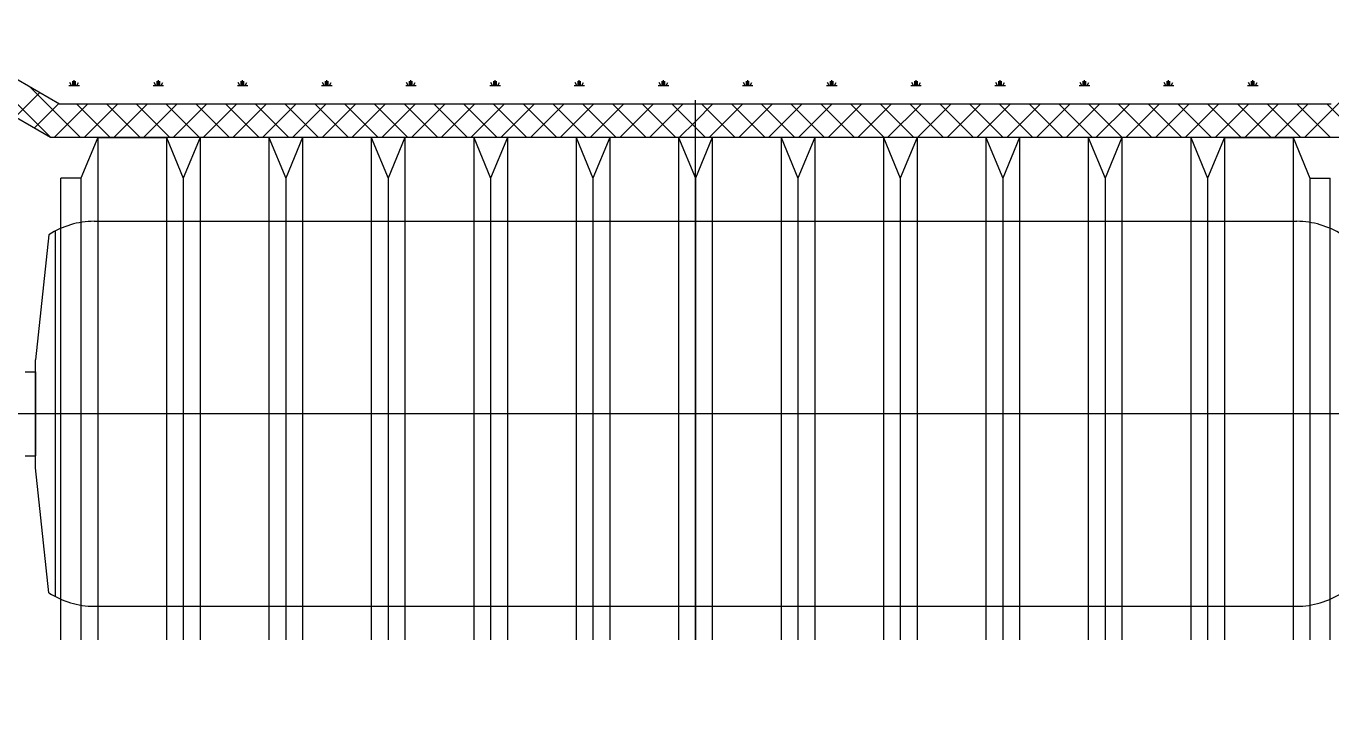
# Model space of a CAD drawing. Header units: inches. Extents: x 0 to 157513, y -28488 to 35640.
# Drawn here: x 80305 to 81080, y 21351 to 21756 of the extents above; entities that cross this region are included whole.
import ezdxf

# ---------------------------------------------------------------- set-up
doc = ezdxf.new("R2010")
doc.units = ezdxf.units.IN
doc.header["$LTSCALE"] = 400
doc.header["$MEASUREMENT"] = 0
doc.linetypes.add('PHANTOM', pattern=[2.5, 1.25, -0.25, 0.25, -0.25, 0.25, -0.25])
doc.layers.add('BF STR', color=8, linetype='PHANTOM', lineweight=5)
doc.styles.add('ROMAND', font='romand.shx', dxfattribs={"width": 0.85})

# ---------------------------------------------------------------- blocks, each defined once
blk = doc.blocks.new('convcs611bc3')
at = {"layer": 'BF STR'}
for p, q in [((-32091.74, 66175.08, -1665.06), (-31827.71, 66022.64, -1665.06)), ((-31830.38, 66012.64, -1665.06), (-32096.74, 66166.42, -1665.06)), ((-31830.33, 66012.64, -1665.06), (-31857.58, 66039.89, -1665.06)), ((-31824.15, 66028.16, -5988.03), (-31824.65, 66029.02, -5988.03)), ((-31823.76, 66028.16, -5988.03), (-31823.76, 66029.41, -5988.03)), ((-31823.37, 66028.16, -5988.03), (-31823.37, 66029.72, -5988.03)), ((-31822.98, 66028.16, -5988.03), (-31822.98, 66029.41, -5988.03)), ((-31822.59, 66028.16, -5988.03), (-31822.09, 66029.02, -5988.03)), ((-31799.15, 66028.16, -5988.03), (-31799.65, 66029.02, -5988.03)), ((-31798.76, 66028.16, -5988.03), (-31798.76, 66029.41, -5988.03)), ((-31798.37, 66028.16, -5988.03), (-31798.37, 66029.72, -5988.03)), ((-31797.98, 66028.16, -5988.03), (-31797.98, 66029.41, -5988.03)), ((-31797.59, 66028.16, -5988.03), (-31797.09, 66029.02, -5988.03)), ((-31774.15, 66028.16, -5988.03), (-31774.65, 66029.02, -5988.03)), ((-31773.76, 66028.16, -5988.03), (-31773.76, 66029.41, -5988.03)), ((-31773.37, 66028.16, -5988.03), (-31773.37, 66029.72, -5988.03)), ((-31772.98, 66028.16, -5988.03), (-31772.98, 66029.41, -5988.03)), ((-31772.59, 66028.16, -5988.03), (-31772.09, 66029.02, -5988.03)), ((-31749.15, 66028.16, -5988.03), (-31749.65, 66029.02, -5988.03)), ((-31748.76, 66028.16, -5988.03), (-31748.76, 66029.41, -5988.03)), ((-31748.37, 66028.16, -5988.03), (-31748.37, 66029.72, -5988.03)), ((-31747.98, 66028.16, -5988.03), (-31747.98, 66029.41, -5988.03)), ((-31747.59, 66028.16, -5988.03), (-31747.09, 66029.02, -5988.03)), ((-31724.15, 66028.16, -5988.03), (-31724.65, 66029.02, -5988.03)), ((-31723.76, 66028.16, -5988.03), (-31723.76, 66029.41, -5988.03)), ((-31723.37, 66028.16, -5988.03), (-31723.37, 66029.72, -5988.03)), ((-31722.98, 66028.16, -5988.03), (-31722.98, 66029.41, -5988.03)), ((-31722.59, 66028.16, -5988.03), (-31722.09, 66029.02, -5988.03)), ((-31699.15, 66028.16, -5988.03), (-31699.65, 66029.02, -5988.03)), ((-31698.76, 66028.16, -5988.03), (-31698.76, 66029.41, -5988.03)), ((-31698.37, 66028.16, -5988.03), (-31698.37, 66029.72, -5988.03)), ((-31697.98, 66028.16, -5988.03), (-31697.98, 66029.41, -5988.03)), ((-31697.59, 66028.16, -5988.03), (-31697.09, 66029.02, -5988.03)), ((-31674.15, 66028.16, -5988.03), (-31674.65, 66029.02, -5988.03)), ((-31673.76, 66028.16, -5988.03), (-31673.76, 66029.41, -5988.03)), ((-31673.37, 66028.16, -5988.03), (-31673.37, 66029.72, -5988.03)), ((-31672.98, 66028.16, -5988.03), (-31672.98, 66029.41, -5988.03)), ((-31672.59, 66028.16, -5988.03), (-31672.09, 66029.02, -5988.03)), ((-31649.15, 66028.16, -5988.03), (-31649.65, 66029.02, -5988.03)), ((-31648.76, 66028.16, -5988.03), (-31648.76, 66029.41, -5988.03)), ((-31648.37, 66028.16, -5988.03), (-31648.37, 66029.72, -5988.03)), ((-31647.98, 66028.16, -5988.03), (-31647.98, 66029.41, -5988.03)), ((-31647.59, 66028.16, -5988.03), (-31647.09, 66029.02, -5988.03)), ((-31624.15, 66028.16, -5988.03), (-31624.65, 66029.02, -5988.03)), ((-31623.76, 66028.16, -5988.03), (-31623.76, 66029.41, -5988.03)), ((-31623.37, 66028.16, -5988.03), (-31623.37, 66029.72, -5988.03)), ((-31622.98, 66028.16, -5988.03), (-31622.98, 66029.41, -5988.03)), ((-31622.59, 66028.16, -5988.03), (-31622.09, 66029.02, -5988.03)), ((-31599.15, 66028.16, -5988.03), (-31599.65, 66029.02, -5988.03)), ((-31598.76, 66028.16, -5988.03), (-31598.76, 66029.41, -5988.03)), ((-31598.37, 66028.16, -5988.03), (-31598.37, 66029.72, -5988.03)), ((-31597.98, 66028.16, -5988.03), (-31597.98, 66029.41, -5988.03)), ((-31597.59, 66028.16, -5988.03), (-31597.09, 66029.02, -5988.03)), ((-31574.15, 66028.16, -5988.03), (-31574.65, 66029.02, -5988.03)), ((-31573.76, 66028.16, -5988.03), (-31573.76, 66029.41, -5988.03)), ((-31573.37, 66028.16, -5988.03), (-31573.37, 66029.72, -5988.03)), ((-31572.98, 66028.16, -5988.03), (-31572.98, 66029.41, -5988.03)), ((-31572.59, 66028.16, -5988.03), (-31572.09, 66029.02, -5988.03)), ((-31549.15, 66028.16, -5988.03), (-31549.65, 66029.02, -5988.03)), ((-31548.76, 66028.16, -5988.03), (-31548.76, 66029.41, -5988.03)), ((-31548.37, 66028.16, -5988.03), (-31548.37, 66029.72, -5988.03)), ((-31547.98, 66028.16, -5988.03), (-31547.98, 66029.41, -5988.03)), ((-31547.59, 66028.16, -5988.03), (-31547.09, 66029.02, -5988.03)), ((-31524.15, 66028.16, -5988.03), (-31524.65, 66029.02, -5988.03)), ((-31523.76, 66028.16, -5988.03), (-31523.76, 66029.41, -5988.03)), ((-31523.37, 66028.16, -5988.03), (-31523.37, 66029.72, -5988.03)), ((-31522.98, 66028.16, -5988.03), (-31522.98, 66029.41, -5988.03)), ((-31522.59, 66028.16, -5988.03), (-31522.09, 66029.02, -5988.03)), ((-31499.15, 66028.16, -5988.03), (-31499.65, 66029.02, -5988.03)), ((-31498.76, 66028.16, -5988.03), (-31498.76, 66029.41, -5988.03)), ((-31498.37, 66028.16, -5988.03), (-31498.37, 66029.72, -5988.03)), ((-31497.98, 66028.16, -5988.03), (-31497.98, 66029.41, -5988.03)), ((-31497.59, 66028.16, -5988.03), (-31497.09, 66029.02, -5988.03)), ((-31474.15, 66028.16, -5988.03), (-31474.65, 66029.02, -5988.03)), ((-31473.76, 66028.16, -5988.03), (-31473.76, 66029.41, -5988.03)), ((-31473.37, 66028.16, -5988.03), (-31473.37, 66029.72, -5988.03)), ((-31472.98, 66028.16, -5988.03), (-31472.98, 66029.41, -5988.03)), ((-31472.59, 66028.16, -5988.03), (-31472.09, 66029.02, -5988.03)), ((-31840.9, 66018.71, -1665.06), (-31833.58, 66026.03, -1665.06)), ((-31821.49, 66012.64, -1665.06), (-31836.67, 66027.82, -1665.06)), ((-31824.93, 66028.16, -5988.03), (-31821.81, 66028.16, -5988.03)), ((-31799.93, 66028.16, -5988.03), (-31796.81, 66028.16, -5988.03)), ((-31774.93, 66028.16, -5988.03), (-31771.81, 66028.16, -5988.03)), ((-31749.93, 66028.16, -5988.03), (-31746.81, 66028.16, -5988.03)), ((-31724.93, 66028.16, -5988.03), (-31721.81, 66028.16, -5988.03)), ((-31699.93, 66028.16, -5988.03), (-31696.81, 66028.16, -5988.03)), ((-31674.93, 66028.16, -5988.03), (-31671.81, 66028.16, -5988.03)), ((-31649.93, 66028.16, -5988.03), (-31646.81, 66028.16, -5988.03)), ((-31624.93, 66028.16, -5988.03), (-31621.81, 66028.16, -5988.03)), ((-31599.93, 66028.16, -5988.03), (-31596.81, 66028.16, -5988.03)), ((-31574.93, 66028.16, -5988.03), (-31571.81, 66028.16, -5988.03)), ((-31549.93, 66028.16, -5988.03), (-31546.81, 66028.16, -5988.03)), ((-31524.93, 66028.16, -5988.03), (-31521.81, 66028.16, -5988.03)), ((-31499.93, 66028.16, -5988.03), (-31496.81, 66028.16, -5988.03)), ((-31474.93, 66028.16, -5988.03), (-31471.81, 66028.16, -5988.03)), ((-31458.06, 66012.64, -1665.06), (-31445.31, 66025.39, -1665.06)), ((-31835.3, 66015.47, -1665.06), (-31827.97, 66022.8, -1665.06)), ((-31829.29, 66012.64, -1665.06), (-31819.29, 66022.64, -1665.06)), ((-31827.71, 66022.64, -1665.06), (-31450.07, 66022.64, -1665.06)), ((-31812.66, 66012.64, -1665.06), (-31822.66, 66022.64, -1665.06)), ((-31820.45, 66012.64, -1665.06), (-31810.45, 66022.64, -1665.06)), ((-31803.82, 66012.64, -1665.06), (-31813.82, 66022.64, -1665.06)), ((-31811.61, 66012.64, -1665.06), (-31801.61, 66022.64, -1665.06)), ((-31794.98, 66012.64, -1665.06), (-31804.98, 66022.64, -1665.06)), ((-31802.78, 66012.64, -1665.06), (-31792.78, 66022.64, -1665.06)), ((-31786.14, 66012.64, -1665.06), (-31796.14, 66022.64, -1665.06)), ((-31793.94, 66012.64, -1665.06), (-31783.94, 66022.64, -1665.06)), ((-31777.3, 66012.64, -1665.06), (-31787.3, 66022.64, -1665.06)), ((-31785.1, 66012.64, -1665.06), (-31775.1, 66022.64, -1665.06)), ((-31768.46, 66012.64, -1665.06), (-31778.46, 66022.64, -1665.06)), ((-31776.26, 66012.64, -1665.06), (-31766.26, 66022.64, -1665.06)), ((-31759.62, 66012.64, -1665.06), (-31769.62, 66022.64, -1665.06)), ((-31767.42, 66012.64, -1665.06), (-31757.42, 66022.64, -1665.06)), ((-31750.78, 66012.64, -1665.06), (-31760.78, 66022.64, -1665.06)), ((-31758.58, 66012.64, -1665.06), (-31748.58, 66022.64, -1665.06)), ((-31741.94, 66012.64, -1665.06), (-31751.94, 66022.64, -1665.06)), ((-31749.74, 66012.64, -1665.06), (-31739.74, 66022.64, -1665.06)), ((-31733.11, 66012.64, -1665.06), (-31743.11, 66022.64, -1665.06)), ((-31740.9, 66012.64, -1665.06), (-31730.9, 66022.64, -1665.06)), ((-31724.27, 66012.64, -1665.06), (-31734.27, 66022.64, -1665.06)), ((-31732.06, 66012.64, -1665.06), (-31722.06, 66022.64, -1665.06)), ((-31715.43, 66012.64, -1665.06), (-31725.43, 66022.64, -1665.06)), ((-31723.23, 66012.64, -1665.06), (-31713.23, 66022.64, -1665.06)), ((-31706.59, 66012.64, -1665.06), (-31716.59, 66022.64, -1665.06)), ((-31714.39, 66012.64, -1665.06), (-31704.39, 66022.64, -1665.06)), ((-31697.75, 66012.64, -1665.06), (-31707.75, 66022.64, -1665.06)), ((-31705.55, 66012.64, -1665.06), (-31695.55, 66022.64, -1665.06)), ((-31688.91, 66012.64, -1665.06), (-31698.91, 66022.64, -1665.06)), ((-31696.71, 66012.64, -1665.06), (-31686.71, 66022.64, -1665.06)), ((-31680.07, 66012.64, -1665.06), (-31690.07, 66022.64, -1665.06)), ((-31687.87, 66012.64, -1665.06), (-31677.87, 66022.64, -1665.06)), ((-31671.23, 66012.64, -1665.06), (-31681.23, 66022.64, -1665.06)), ((-31679.03, 66012.64, -1665.06), (-31669.03, 66022.64, -1665.06)), ((-31662.39, 66012.64, -1665.06), (-31672.39, 66022.64, -1665.06)), ((-31670.19, 66012.64, -1665.06), (-31660.19, 66022.64, -1665.06)), ((-31653.56, 66012.64, -1665.06), (-31663.56, 66022.64, -1665.06)), ((-31661.35, 66012.64, -1665.06), (-31651.35, 66022.64, -1665.06)), ((-31644.72, 66012.64, -1665.06), (-31654.72, 66022.64, -1665.06)), ((-31652.51, 66012.64, -1665.06), (-31642.51, 66022.64, -1665.06)), ((-31638.89, 66015.65, -1665.06), (-31645.88, 66022.64, -1665.06)), ((-31638.89, 65796.31, -3329.32), (-31638.89, 66023.8, -3329.32)), ((-31638.89, 65771.11, -1665.06), (-31638.89, 66023.59, -1665.06)), ((-31638.89, 66017.43, -1665.06), (-31633.68, 66022.64, -1665.06)), ((-31627.04, 66012.64, -1665.06), (-31637.04, 66022.64, -1665.06)), ((-31634.84, 66012.64, -1665.06), (-31624.84, 66022.64, -1665.06)), ((-31618.2, 66012.64, -1665.06), (-31628.2, 66022.64, -1665.06)), ((-31626, 66012.64, -1665.06), (-31616, 66022.64, -1665.06)), ((-31609.36, 66012.64, -1665.06), (-31619.36, 66022.64, -1665.06)), ((-31617.16, 66012.64, -1665.06), (-31607.16, 66022.64, -1665.06)), ((-31600.52, 66012.64, -1665.06), (-31610.52, 66022.64, -1665.06)), ((-31608.32, 66012.64, -1665.06), (-31598.32, 66022.64, -1665.06)), ((-31591.68, 66012.64, -1665.06), (-31601.68, 66022.64, -1665.06)), ((-31599.48, 66012.64, -1665.06), (-31589.48, 66022.64, -1665.06)), ((-31582.85, 66012.64, -1665.06), (-31592.85, 66022.64, -1665.06)), ((-31590.64, 66012.64, -1665.06), (-31580.64, 66022.64, -1665.06)), ((-31574.01, 66012.64, -1665.06), (-31584.01, 66022.64, -1665.06)), ((-31581.8, 66012.64, -1665.06), (-31571.8, 66022.64, -1665.06)), ((-31565.17, 66012.64, -1665.06), (-31575.17, 66022.64, -1665.06)), ((-31572.97, 66012.64, -1665.06), (-31562.97, 66022.64, -1665.06)), ((-31556.33, 66012.64, -1665.06), (-31566.33, 66022.64, -1665.06)), ((-31564.13, 66012.64, -1665.06), (-31554.13, 66022.64, -1665.06)), ((-31547.49, 66012.64, -1665.06), (-31557.49, 66022.64, -1665.06)), ((-31555.29, 66012.64, -1665.06), (-31545.29, 66022.64, -1665.06)), ((-31538.65, 66012.64, -1665.06), (-31548.65, 66022.64, -1665.06)), ((-31546.45, 66012.64, -1665.06), (-31536.45, 66022.64, -1665.06)), ((-31529.81, 66012.64, -1665.06), (-31539.81, 66022.64, -1665.06)), ((-31537.61, 66012.64, -1665.06), (-31527.61, 66022.64, -1665.06)), ((-31520.97, 66012.64, -1665.06), (-31530.97, 66022.64, -1665.06)), ((-31528.77, 66012.64, -1665.06), (-31518.77, 66022.64, -1665.06)), ((-31512.13, 66012.64, -1665.06), (-31522.13, 66022.64, -1665.06)), ((-31519.93, 66012.64, -1665.06), (-31509.93, 66022.64, -1665.06)), ((-31503.3, 66012.64, -1665.06), (-31513.3, 66022.64, -1665.06)), ((-31511.09, 66012.64, -1665.06), (-31501.09, 66022.64, -1665.06)), ((-31494.46, 66012.64, -1665.06), (-31504.46, 66022.64, -1665.06)), ((-31502.25, 66012.64, -1665.06), (-31492.25, 66022.64, -1665.06)), ((-31485.62, 66012.64, -1665.06), (-31495.62, 66022.64, -1665.06)), ((-31493.42, 66012.64, -1665.06), (-31483.42, 66022.64, -1665.06)), ((-31476.78, 66012.64, -1665.06), (-31486.78, 66022.64, -1665.06)), ((-31484.58, 66012.64, -1665.06), (-31474.58, 66022.64, -1665.06)), ((-31467.94, 66012.64, -1665.06), (-31477.94, 66022.64, -1665.06)), ((-31475.74, 66012.64, -1665.06), (-31465.74, 66022.64, -1665.06)), ((-31459.1, 66012.64, -1665.06), (-31469.1, 66022.64, -1665.06)), ((-31466.9, 66012.64, -1665.06), (-31456.9, 66022.64, -1665.06)), ((-31450.26, 66012.64, -1665.06), (-31460.26, 66022.64, -1665.06)), ((-31443.61, 66014.83, -1665.06), (-31451.42, 66022.64, -1665.06)), ((-31643.68, 66012.64, -1665.06), (-31638.89, 66017.43, -1665.06)), ((-31635.88, 66012.64, -1665.06), (-31638.89, 66015.65, -1665.06)), ((-31440.39, 66012.64, -1665.06), (-31830.38, 66012.64, -1665.06)), ((-31447.39, 66012.64, -1665.06), (-31830.38, 66012.64, -1665.06)), ((-31816.39, 66012.64, -1665.06), (-31821.39, 66000.64, -1665.06)), ((-31816.39, 66012.64, -1665.06), (-31816.39, 65848.64, -1665.06)), ((-31816.39, 66012.64, -1665.06), (-31795.97, 66012.64, -1665.06)), ((-31795.97, 66012.64, -1665.06), (-31790.97, 66000.64, -1665.06)), ((-31795.97, 66012.64, -1665.06), (-31795.97, 65848.64, -1665.06)), ((-31785.97, 66012.64, -1665.06), (-31790.97, 66000.64, -1665.06)), ((-31785.97, 66012.64, -1665.06), (-31785.97, 65848.64, -1665.06)), ((-31765.56, 66012.64, -1665.06), (-31785.97, 66012.64, -1665.06)), ((-31785.97, 66012.64, -1665.06), (-31785.97, 65848.64, -1665.06)), ((-31765.56, 66012.64, -1665.06), (-31760.56, 66000.64, -1665.06)), ((-31765.56, 66012.64, -1665.06), (-31765.56, 65848.64, -1665.06)), ((-31755.56, 66012.64, -1665.06), (-31760.56, 66000.64, -1665.06)), ((-31755.56, 66012.64, -1665.06), (-31755.56, 65848.64, -1665.06)), ((-31735.14, 66012.64, -1665.06), (-31755.56, 66012.64, -1665.06)), ((-31755.56, 66012.64, -1665.06), (-31755.56, 65848.64, -1665.06)), ((-31735.14, 66012.64, -1665.06), (-31730.14, 66000.64, -1665.06)), ((-31735.14, 66012.64, -1665.06), (-31735.14, 65848.64, -1665.06)), ((-31725.14, 66012.64, -1665.06), (-31730.14, 66000.64, -1665.06)), ((-31725.14, 66012.64, -1665.06), (-31725.14, 65848.64, -1665.06)), ((-31704.72, 66012.64, -1665.06), (-31725.14, 66012.64, -1665.06)), ((-31725.14, 66012.64, -1665.06), (-31725.14, 65848.64, -1665.06)), ((-31704.72, 66012.64, -1665.06), (-31699.72, 66000.64, -1665.06)), ((-31704.72, 66012.64, -1665.06), (-31704.72, 65848.64, -1665.06)), ((-31694.72, 66012.64, -1665.06), (-31699.72, 66000.64, -1665.06)), ((-31694.72, 66012.64, -1665.06), (-31694.72, 65848.64, -1665.06)), ((-31674.31, 66012.64, -1665.06), (-31694.72, 66012.64, -1665.06)), ((-31694.72, 66012.64, -1665.06), (-31694.72, 65848.64, -1665.06)), ((-31674.31, 66012.64, -1665.06), (-31669.31, 66000.64, -1665.06)), ((-31674.31, 66012.64, -1665.06), (-31674.31, 65848.64, -1665.06)), ((-31664.31, 66012.64, -1665.06), (-31669.31, 66000.64, -1665.06)), ((-31664.31, 66012.64, -1665.06), (-31664.31, 65848.64, -1665.06)), ((-31643.89, 66012.64, -1665.06), (-31664.31, 66012.64, -1665.06)), ((-31664.31, 66012.64, -1665.06), (-31664.31, 65848.64, -1665.06)), ((-31643.89, 66012.64, -1665.06), (-31638.89, 66000.64, -1665.06)), ((-31643.89, 66012.64, -1665.06), (-31643.89, 65848.64, -1665.06)), ((-31633.89, 66012.64, -1665.06), (-31638.89, 66000.64, -1665.06)), ((-31633.89, 66012.64, -1665.06), (-31633.89, 65848.64, -1665.06)), ((-31613.47, 66012.64, -1665.06), (-31633.89, 66012.64, -1665.06)), ((-31633.89, 66012.64, -1665.06), (-31633.89, 65848.64, -1665.06)), ((-31613.47, 66012.64, -1665.06), (-31608.47, 66000.64, -1665.06)), ((-31613.47, 66012.64, -1665.06), (-31613.47, 65848.64, -1665.06)), ((-31603.47, 66012.64, -1665.06), (-31608.47, 66000.64, -1665.06)), ((-31603.47, 66012.64, -1665.06), (-31603.47, 65848.64, -1665.06)), ((-31583.06, 66012.64, -1665.06), (-31603.47, 66012.64, -1665.06)), ((-31603.47, 66012.64, -1665.06), (-31603.47, 65848.64, -1665.06)), ((-31583.06, 66012.64, -1665.06), (-31578.06, 66000.64, -1665.06)), ((-31583.06, 66012.64, -1665.06), (-31583.06, 65848.64, -1665.06)), ((-31573.06, 66012.64, -1665.06), (-31578.06, 66000.64, -1665.06)), ((-31573.06, 66012.64, -1665.06), (-31573.06, 65848.64, -1665.06)), ((-31552.64, 66012.64, -1665.06), (-31573.06, 66012.64, -1665.06)), ((-31573.06, 66012.64, -1665.06), (-31573.06, 65848.64, -1665.06)), ((-31552.64, 66012.64, -1665.06), (-31547.64, 66000.64, -1665.06)), ((-31552.64, 66012.64, -1665.06), (-31552.64, 65848.64, -1665.06)), ((-31542.64, 66012.64, -1665.06), (-31547.64, 66000.64, -1665.06)), ((-31542.64, 66012.64, -1665.06), (-31542.64, 65848.64, -1665.06)), ((-31522.22, 66012.64, -1665.06), (-31542.64, 66012.64, -1665.06)), ((-31542.64, 66012.64, -1665.06), (-31542.64, 65848.64, -1665.06)), ((-31522.22, 66012.64, -1665.06), (-31517.22, 66000.64, -1665.06)), ((-31522.22, 66012.64, -1665.06), (-31522.22, 65848.64, -1665.06)), ((-31512.22, 66012.64, -1665.06), (-31517.22, 66000.64, -1665.06)), ((-31512.22, 66012.64, -1665.06), (-31512.22, 65848.64, -1665.06)), ((-31491.81, 66012.64, -1665.06), (-31512.22, 66012.64, -1665.06)), ((-31512.22, 66012.64, -1665.06), (-31512.22, 65848.64, -1665.06)), ((-31491.81, 66012.64, -1665.06), (-31491.81, 65848.64, -1665.06)), ((-31491.81, 66012.64, -1665.06), (-31486.81, 66000.64, -1665.06)), ((-31481.81, 66012.64, -1665.06), (-31486.81, 66000.64, -1665.06)), ((-31481.81, 66012.64, -1665.06), (-31481.81, 65848.64, -1665.06)), ((-31481.81, 66012.64, -1665.06), (-31461.39, 66012.64, -1665.06)), ((-31461.39, 66012.64, -1665.06), (-31461.39, 65848.64, -1665.06)), ((-31461.39, 66012.64, -1665.06), (-31456.39, 66000.64, -1665.06)), ((-31827.39, 65860.64, -1665.06), (-31827.39, 66000.64, -1665.06)), ((-31821.39, 66000.64, -1665.06), (-31827.39, 66000.64, -1665.06)), ((-31821.39, 66000.64, -1665.06), (-31821.39, 65860.64, -1665.06)), ((-31790.97, 66000.64, -1665.06), (-31790.97, 65860.64, -1665.06)), ((-31760.56, 66000.64, -1665.06), (-31760.56, 65860.64, -1665.06)), ((-31730.14, 66000.64, -1665.06), (-31730.14, 65860.64, -1665.06)), ((-31699.72, 66000.64, -1665.06), (-31699.72, 65860.64, -1665.06)), ((-31669.31, 66000.64, -1665.06), (-31669.31, 65860.64, -1665.06)), ((-31638.89, 66000.64, -1665.06), (-31638.89, 65860.64, -1665.06)), ((-31608.47, 66000.64, -1665.06), (-31608.47, 65860.64, -1665.06)), ((-31578.06, 66000.64, -1665.06), (-31578.06, 65860.64, -1665.06)), ((-31547.64, 66000.64, -1665.06), (-31547.64, 65860.64, -1665.06)), ((-31517.22, 66000.64, -1665.06), (-31517.22, 65860.64, -1665.06)), ((-31486.81, 66000.64, -1665.06), (-31486.81, 65860.64, -1665.06)), ((-31456.39, 66000.64, -1665.06), (-31456.39, 65860.64, -1665.06)), ((-31456.39, 66000.64, -1665.06), (-31450.39, 66000.64, -1665.06)), ((-31450.39, 65860.64, -1665.06), (-31450.39, 66000.64, -1665.06)), ((-31817.47, 65987.79, -1665.06), (-31460.31, 65987.79, -1665.06)), ((-31830.89, 65983.81, -1665.06), (-31834.89, 65946.64, -1665.06)), ((-31828.89, 65876.31, -1665.06), (-31828.89, 65984.97, -1665.06)), ((-31638.89, 65749.7, -1665.06), (-31638.89, 65959.33, -1665.06)), ((-31834.89, 65914.64, -1665.06), (-31834.89, 65946.64, -1665.06)), ((-31837.89, 65943.14, -1665.06), (-31834.89, 65943.14, -1665.06)), ((-31834.89, 65943.14, -1665.06), (-31834.89, 65918.14, -1665.06)), ((-31417.42, 65930.64, -1665.06), (-31853.36, 65930.64, -1665.06)), ((-31837.89, 65918.14, -1665.06), (-31834.89, 65918.14, -1665.06)), ((-31830.89, 65877.47, -1665.06), (-31834.89, 65914.64, -1665.06)), ((-31817.47, 65873.49, -1665.06), (-31460.31, 65873.49, -1665.06)), ((-31821.39, 65860.64, -1665.06), (-31827.39, 65860.64, -1665.06)), ((-31816.39, 65848.64, -1665.06), (-31821.39, 65860.64, -1665.06)), ((-31795.97, 65848.64, -1665.06), (-31790.97, 65860.64, -1665.06)), ((-31785.97, 65848.64, -1665.06), (-31790.97, 65860.64, -1665.06)), ((-31765.56, 65848.64, -1665.06), (-31760.56, 65860.64, -1665.06)), ((-31755.56, 65848.64, -1665.06), (-31760.56, 65860.64, -1665.06)), ((-31735.14, 65848.64, -1665.06), (-31730.14, 65860.64, -1665.06)), ((-31725.14, 65848.64, -1665.06), (-31730.14, 65860.64, -1665.06)), ((-31704.72, 65848.64, -1665.06), (-31699.72, 65860.64, -1665.06)), ((-31694.72, 65848.64, -1665.06), (-31699.72, 65860.64, -1665.06)), ((-31674.31, 65848.64, -1665.06), (-31669.31, 65860.64, -1665.06)), ((-31664.31, 65848.64, -1665.06), (-31669.31, 65860.64, -1665.06)), ((-31643.89, 65848.64, -1665.06), (-31638.89, 65860.64, -1665.06)), ((-31633.89, 65848.64, -1665.06), (-31638.89, 65860.64, -1665.06)), ((-31613.47, 65848.64, -1665.06), (-31608.47, 65860.64, -1665.06)), ((-31603.47, 65848.64, -1665.06), (-31608.47, 65860.64, -1665.06)), ((-31583.06, 65848.64, -1665.06), (-31578.06, 65860.64, -1665.06)), ((-31573.06, 65848.64, -1665.06), (-31578.06, 65860.64, -1665.06)), ((-31552.64, 65848.64, -1665.06), (-31547.64, 65860.64, -1665.06)), ((-31542.64, 65848.64, -1665.06), (-31547.64, 65860.64, -1665.06)), ((-31522.22, 65848.64, -1665.06), (-31517.22, 65860.64, -1665.06)), ((-31512.22, 65848.64, -1665.06), (-31517.22, 65860.64, -1665.06)), ((-31491.81, 65848.64, -1665.06), (-31486.81, 65860.64, -1665.06)), ((-31481.81, 65848.64, -1665.06), (-31486.81, 65860.64, -1665.06)), ((-31461.39, 65848.64, -1665.06), (-31456.39, 65860.64, -1665.06)), ((-31456.39, 65860.64, -1665.06), (-31450.39, 65860.64, -1665.06)), ((-31816.39, 65848.64, -1665.06), (-31795.97, 65848.64, -1665.06)), ((-31765.56, 65848.64, -1665.06), (-31785.97, 65848.64, -1665.06)), ((-31735.14, 65848.64, -1665.06), (-31755.56, 65848.64, -1665.06)), ((-31704.72, 65848.64, -1665.06), (-31725.14, 65848.64, -1665.06)), ((-31674.31, 65848.64, -1665.06), (-31694.72, 65848.64, -1665.06)), ((-31643.89, 65848.64, -1665.06), (-31664.31, 65848.64, -1665.06)), ((-31613.47, 65848.64, -1665.06), (-31633.89, 65848.64, -1665.06)), ((-31583.06, 65848.64, -1665.06), (-31603.47, 65848.64, -1665.06)), ((-31552.64, 65848.64, -1665.06), (-31573.06, 65848.64, -1665.06)), ((-31522.22, 65848.64, -1665.06), (-31542.64, 65848.64, -1665.06)), ((-31491.81, 65848.64, -1665.06), (-31512.22, 65848.64, -1665.06)), ((-31461.39, 65848.64, -1665.06), (-31481.81, 65848.64, -1665.06))]:
    blk.add_line(p, q, dxfattribs=at)
for centre, start, end in [((-31817.38, 65962.89, -1665.06), 90.1947, 122.8576), ((-31460.4, 65962.89, -1665.06), 57.1424, 89.8053), ((-31817.38, 65898.39, -1665.06), 237.1424, 269.8053), ((-31460.4, 65898.39, -1665.06), 270.1947, 302.8576)]:
    blk.add_arc(centre, 24.9, start, end, dxfattribs=at)

msp = doc.modelspace()

# ---------------------------------------------------------------- block references
at = {"xscale": 2, "yscale": 2, "zscale": 2}
msp.add_blockref('convcs611bc3', (143980.67, -110336, 3160.73), dxfattribs=at)

# ---------------------------------------------------------------- next in the draw order: texts
at = {"insert": (80306.2, 21315.94, -255.05), "char_height": 150, "attachment_point": 1, "style": 'ROMAND', "bg_fill": 2}
msp.add_mtext('\\P611-BC3', dxfattribs=at)

doc.saveas('drawing.dxf')
